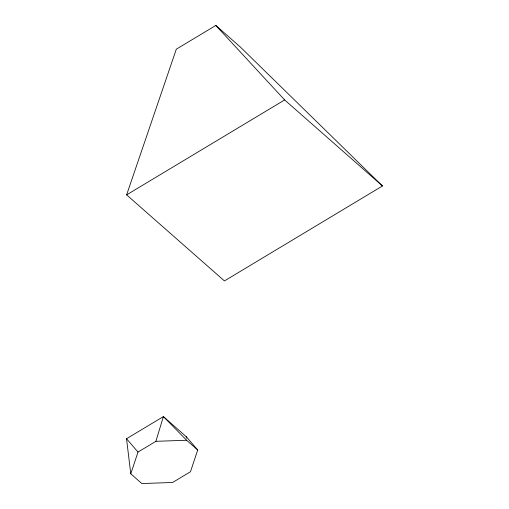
<?xml version="1.0" encoding="UTF-8"?>
<svg xmlns="http://www.w3.org/2000/svg" width="509" height="509" viewBox="0 0 509 509"><rect width="100%" height="100%" fill="white"/><g stroke="black" fill="none" stroke-linecap="round" stroke-linejoin="round"><path stroke-width="0.76" d="M130.775 473.815L138.009 452.062L155.888 441.316L163.402 416.585L186.23 436.665L197.715 449.988L190.474 471.741L172.596 482.481L141.839 483.55L130.775 473.815L126.531 438.739L163.402 416.585L186.644 440.253L197.715 449.988M126.62 194.871L176.311 49.182L215.816 25.45L240.273 46.962L382.469 185.982L224.444 280.917L126.62 194.871L284.646 99.936L382.469 185.982M155.888 441.316L186.644 440.253M215.816 25.45L284.646 99.936M126.531 438.739L138.009 452.062M186.23 436.665L186.409 438.122"/></g></svg>
